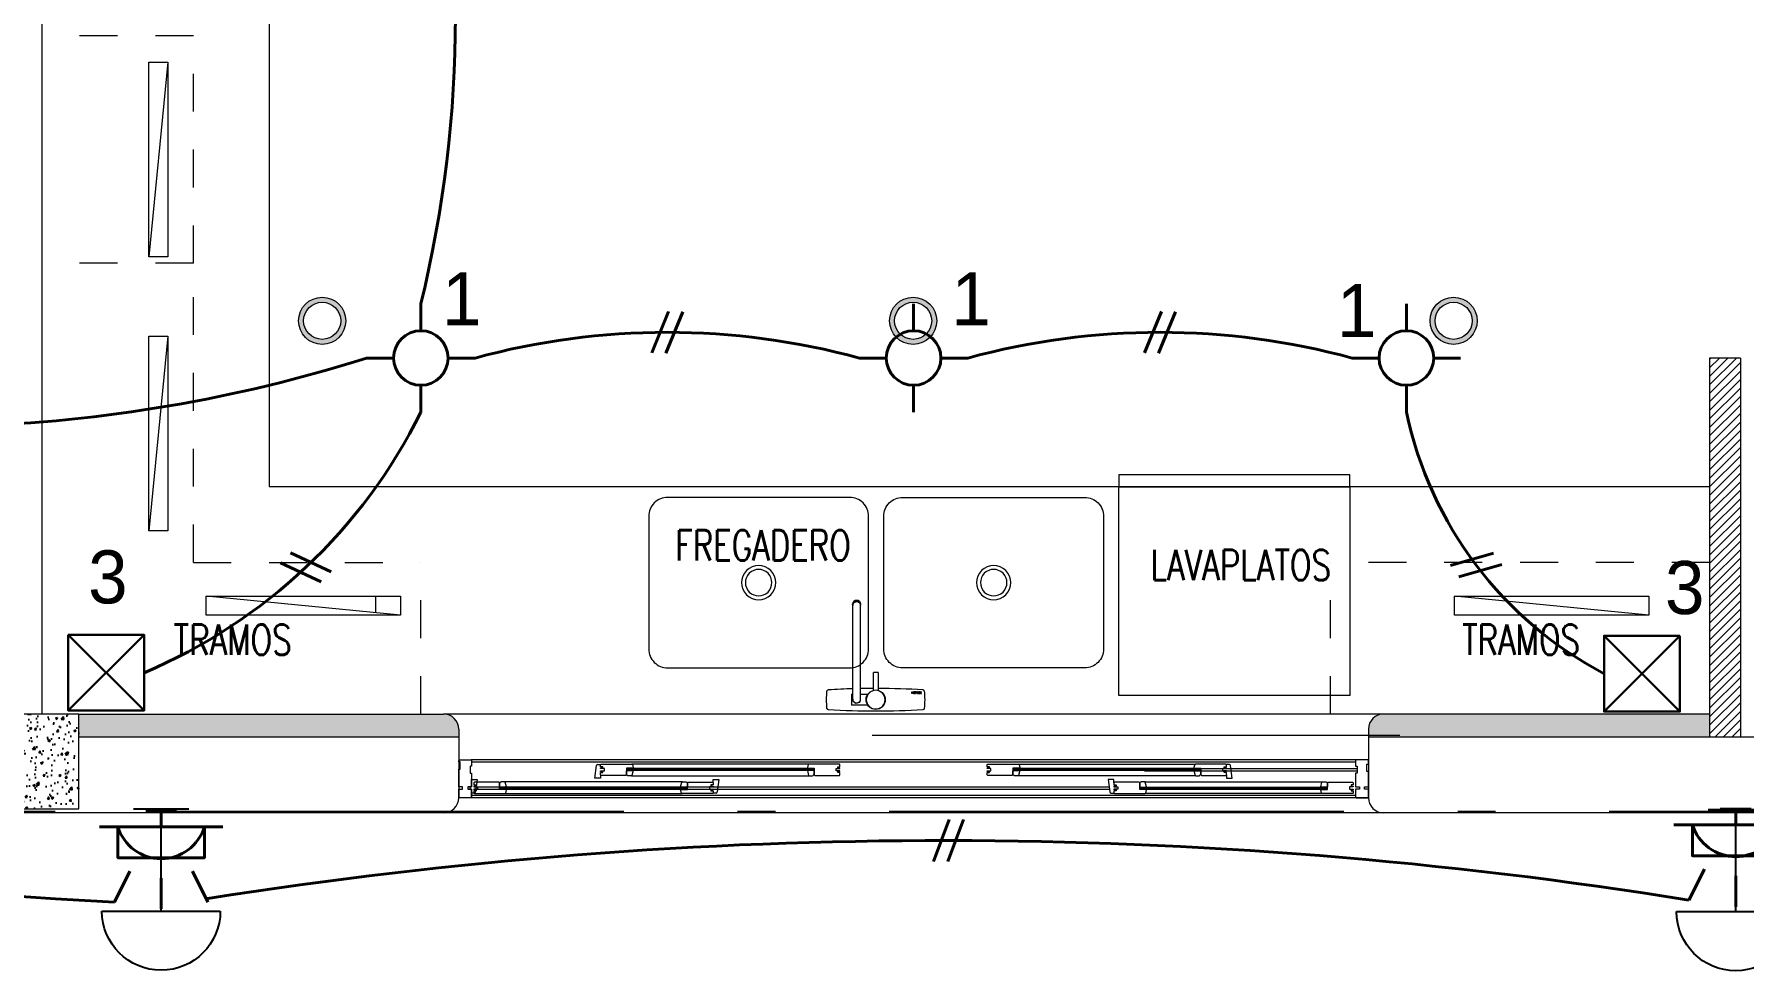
# Model space of a CAD drawing. Header units: metres. Extents: x 14 to 2416, y -346 to 476.
# Drawn here: x 46.732 to 51.242, y -91.043 to -88.572 of the extents above; entities that cross this region are included whole.
import ezdxf

# ---------------------------------------------------------------- set-up
doc = ezdxf.new("R2010")
doc.units = ezdxf.units.M
for name, pattern in [('0', [0]), ('ACAD_ISO10W100', [18, 12, -3, 0, -3]), ('CONTINUA', [0]), ('DASHED', [0.75, 0.5, -0.25])]:
    doc.linetypes.add(name, pattern=pattern)
doc.layers.get('0').update_dxf_attribs({"linetype": '0', "lineweight": 20})
for name, color, linetype, lineweight in [('01_Mobiliario', 19, 'Continuous', 0), ('A-ANNO-TEXT', 20, 'Continuous', 13), ('A-DOOR', 35, 'Continuous', 5), ('A-WALL', 250, 'Continuous', 20), ('baños', 251, 'Continuous', 0), ('Columnas', 7, 'Continuous', 18), ('cristales', 131, 'Continuous', 0), ('E Registro Electrico', 36, 'Continuous', 30), ('E Salida Luces', 22, 'Continuous', 40), ('E Tuberia Emp Losa', 22, 'Continuous', 40), ('MAVA -LUMINARIAS', 1, 'Continuous', 18), ('MOB FIJOS', 251, 'Continuous', 0), ('MOBILIARIOS', 252, 'Continuous', 0), ('PLF 01', 252, 'Continuous', 9), ('PROYECCION', 9, 'DASHED', 0), ('textos', 7, 'Continuous', 0)]:
    doc.layers.add(name, color=color, linetype=linetype, lineweight=lineweight)
doc.layers.add('HATCH', color=8, linetype='Continuous')
doc.layers.add('MAVA Luminarias', color=1, linetype='Continuous')
doc.layers.add('RELLENO SECCION', color=8, linetype='Continuous', lineweight=0, transparency=0.4)
doc.layers.add('SOLAR', color=7, linetype='ACAD_ISO10W100', lineweight=9, true_color=0xff1414)
doc.styles.add('Arch-Dim', font='romans.shx', dxfattribs={"width": 0.75})
doc.styles.add('CENTURY GOTHIC', font='GOTHIC.TTF')
doc.styles.get("Standard").update_dxf_attribs({"font": 'arial.ttf', "height": 0.1875})

# ---------------------------------------------------------------- blocks, each defined once
blk = doc.blocks.new('downlight')
at = {"layer": 'MAVA -LUMINARIAS'}
h = blk.add_hatch(color=3, dxfattribs=at)
h.dxf.hatch_style = 1
h.paths.add_polyline_path([(-5.416, -22.4571, 1), (-5.2917, -22.4571, 1)])
h.paths.add_polyline_path([(-5.3048, -22.4571, -1), (-5.4029, -22.4571, -1)], flags=16)
at = {"layer": 'MAVA -LUMINARIAS', "color": 3}
for radius in [0.0622, 0.049]:
    blk.add_circle((-5.3539, -22.4571), radius, dxfattribs=at)
blk = doc.blocks.new('SCONCE 1')
at = {"layer": 'MAVA Luminarias', "color": 5, "linetype": 'Continuous'}
for p, q in [((-1.3737, 0.6794), (-1.3737, 1.191)), ((-0.9314, 0.8161), (-0.9314, 1.0543)), ((-1.3737, 0.9352), (-0.9314, 0.9352))]:
    blk.add_line(p, q, dxfattribs=at)
blk.add_arc((-1.3737, 0.9352), 0.2558, 90, 270, dxfattribs=at)
blk = doc.blocks.new('undercounter')
at = {"layer": 'MAVA -LUMINARIAS', "lineweight": 0}
h = blk.add_hatch(dxfattribs=at)
h.set_pattern_fill('ANGLE', color=6)
h.set_pattern_definition([(0, (0, 0), (0, 6.985), [5.08, -1.905]), (90, (0, 0), (-6.985, 4e-16), [5.08, -1.905])])
h.paths.add_polyline_path([(19.338, 1.5834), (19.338, 1.5173), (20.0151, 1.5173)])
at = {"layer": 'MAVA -LUMINARIAS', "color": 6, "lineweight": 0}
blk.add_line((19.338, 1.5834), (20.0151, 1.5173), dxfattribs=at)
blk.add_lwpolyline([(19.338, 1.5834), (20.0151, 1.5834), (20.0151, 1.5173), (19.338, 1.5173)], close=True, dxfattribs=at)
blk = doc.blocks.new('SE3')
at = {"layer": 'MOB FIJOS'}
for p, q in [((115.4, 359.7), (115.4, 371.2)), ((132.6, 371.2), (115.4, 371.2)), ((116.8, 365.4), (116.8, 264.8)), ((124.5, 264.8), (124.5, 365.4)), ((115.4, 359.7), (116.8, 359.7)), ((124.5, 359.7), (132.6, 359.7)), ((138.5, 355.7), (138.5, 336.6)), ((143.5, 336.6), (143.5, 355.7)), ((180, 358.9), (179.6, 358.9)), ((179.6, 358.9), (179.6, 357)), ((179.6, 357), (180, 357)), ((180, 358.1), (180, 358.9)), ((180.7, 358.1), (180, 358.1)), ((180, 357), (180, 357.8)), ((180, 357.8), (180.7, 357.8)), ((181.1, 358.9), (180.7, 358.9)), ((180.7, 358.9), (180.7, 358.1)), ((180.7, 357.8), (180.7, 357)), ((180.7, 357), (181.1, 357)), ((181.1, 357), (181.1, 358.9)), ((181.5, 358.9), (182.8, 358.9)), ((181.5, 357), (181.5, 358.9)), ((182.9, 357), (181.5, 357)), ((181.8, 358.6), (181.8, 358.2)), ((182.8, 358.6), (181.8, 358.6)), ((181.8, 358.2), (182.8, 358.2)), ((181.8, 357.8), (181.8, 357.3)), ((182.8, 357.8), (181.8, 357.8)), ((181.8, 357.3), (182.9, 357.3)), ((182.8, 358.9), (182.8, 358.6)), ((182.8, 358.2), (182.8, 357.8)), ((182.9, 357.3), (182.9, 357)), ((183.2, 358.9), (183.6, 358.9)), ((183.2, 357), (183.2, 358.9)), ((184.5, 357), (183.2, 357)), ((183.6, 358.9), (183.6, 357.3)), ((183.6, 357.3), (184.5, 357.3)), ((184.5, 357.3), (184.5, 357)), ((184.6, 358.9), (185, 358.9)), ((185.2, 357), (184.6, 358.9)), ((185, 358.9), (185.4, 357.5)), ((185.6, 357), (185.2, 357)), ((185.4, 357.5), (185.9, 358.9)), ((186.3, 358.9), (185.6, 357)), ((185.9, 358.9), (186.3, 358.9)), ((186.5, 358.9), (187.8, 358.9)), ((186.5, 357), (186.5, 358.9)), ((187.8, 357), (186.5, 357)), ((186.8, 358.6), (186.8, 358.2)), ((187.8, 358.6), (186.8, 358.6)), ((186.8, 358.2), (187.7, 358.2)), ((186.8, 357.8), (186.8, 357.3)), ((187.7, 357.8), (186.8, 357.8)), ((186.8, 357.3), (187.8, 357.3)), ((187.7, 358.2), (187.7, 357.8)), ((187.8, 358.9), (187.8, 358.6)), ((187.8, 357.3), (187.8, 357)), ((188, 358.9), (188.5, 358.9)), ((188.6, 358), (188, 358.9)), ((188, 357), (188.6, 358)), ((188.4, 357), (188, 357)), ((188.8, 357.7), (188.4, 357)), ((188.5, 358.9), (188.8, 358.3)), ((188.8, 358.3), (189.2, 358.9)), ((189.2, 357), (188.8, 357.7)), ((189.6, 358.9), (189, 358)), ((189, 358), (189.7, 357)), ((189.2, 358.9), (189.6, 358.9)), ((189.7, 357), (189.2, 357)), ((143.5, 336.6), (138.5, 336.6)), ((116.5, 264.1), (116.5, 263.5)), ((116.8, 264.8), (116.8, 264.1)), ((124.5, 264.1), (124.5, 264.8)), ((124.8, 263.5), (124.8, 264.1))]:
    blk.add_line(p, q, dxfattribs=at)
blk.add_circle((141, 365.4), 10, dxfattribs=at)
for centre, radius, start, end in [((200.7, 365.4), 111.9, 175.2133, 184.7867), ((90.8, 374.6), 1.52, 93.4481, 175.2133), ((141, -458.7), 836.4, 86.5519, 93.4481), ((120.7, 365.4), 3.91, 0, 192.0524), ((120.7, 365.4), 3.81, 0, 180), ((120.7, 365.4), 3.91, 347.9113, 0), ((141, 365.4), 10.2, 0, 255.8182), ((141, 365.4), 10.2, 284.1818, 0), ((191.2, 374.6), 1.52, 4.7867, 86.5519), ((81.2, 365.4), 111.9, 355.2133, 4.7867), ((90.8, 356.2), 1.52, 184.7867, 266.5519), ((141, 1189.5), 836.4, 266.5519, 268.3467), ((141, 1189.5), 836.4, 268.8689, 269.8295), ((141, 1189.5), 836.4, 270.1705, 273.4481), ((191.2, 356.2), 1.52, 273.4481, 355.2133)]:
    blk.add_arc(centre, radius, start, end, dxfattribs=at)
for centre, major_axis, start_param, end_param in [((120.7, 264.1), (4.12, 0), 2.748282, 6.283185), ((120.7, 263.5), (4.12, 0), 3.141593, 6.283185), ((120.7, 264.8), (-3.81, 0), 0, 3.141593), ((120.7, 264.1), (3.81, 0), 3.141593, 6.283185), ((120.7, 264.1), (4.12, 0), 0, 0.393311)]:
    blk.add_ellipse(centre, major_axis=major_axis, ratio=0.996195, start_param=start_param, end_param=end_param, dxfattribs=at)
blk = doc.blocks.new('A$C42cea3f9')
at = {"layer": 'MOB FIJOS'}
for points in [[(0.53, 0.5642), (0.05, 0.5642, 0.414214), (0, 0.5142), (0, 0.1642, 0.414214), (0.05, 0.1142), (0.53, 0.1142, 0.414214), (0.58, 0.1642), (0.58, 0.5142, 0.414214)], [(0.67, 0.5642), (1.15, 0.5642, -0.414214), (1.2, 0.5142), (1.2, 0.1642, -0.414214), (1.15, 0.1142), (0.67, 0.1142, -0.414214), (0.62, 0.1642), (0.62, 0.5142, -0.414214)]]:
    blk.add_lwpolyline(points, format="xyb", close=True, dxfattribs=at)
at = {"layer": 'MOB FIJOS', "ltscale": 0.01}
for centre, major_axis in [((0.29, 0.3392), (-0.0318, 0.0318)), ((0.29, 0.3392), (-0.0247, 0.0247)), ((0.91, 0.3392), (-0.0318, 0.0318)), ((0.91, 0.3392), (-0.0247, 0.0247))]:
    blk.add_ellipse(centre, major_axis=major_axis, ratio=1, start_param=2.356194489560823, end_param=8.639379796740409, dxfattribs=at)
at = {"layer": 'MOB FIJOS', "xscale": 0.002480511886764446, "yscale": 0.002480511886764446, "zscale": 0.002480511886764446, "rotation": 180}
blk.add_blockref('SE3', (0.951, 0.9368), dxfattribs=at)
blk = doc.blocks.new('Fenton Bead')
at = {"color": 7}
blk.add_lwpolyline([(2.1, 12.5, -0.341999), (0.2, 11), (0, 10.7), (0, 1), (1, 0), (18, 0), (18, 0.5), (14.7, 12.9, 0.339454), (13.2, 14), (4.1, 14, 0.341999)], format="xyb", close=True, dxfattribs=at)
blk = doc.blocks.new('A$C29b7e361')
at = {"layer": 'A-DOOR', "color": 7}
for p, q in [((0, 0.0985), (0.0015, 0.1)), ((0, 0.0945), (0, 0.0985)), ((0.004, 0.0945), (0, 0.0945)), ((0.0015, 0.1), (0.0325, 0.1)), ((0.004, 0.0755), (0.004, 0.0945)), ((0.0325, 0.1), (0.034, 0.0985)), ((2.3675, 0.1), (0.0325, 0.1)), ((0.034, 0.0985), (0.034, 0.0835)), ((2.3675, 0.1), (2.366, 0.0985)), ((2.366, 0.0985), (2.366, 0.0835)), ((2.3985, 0.1), (2.3675, 0.1)), ((2.4, 0.0985), (2.3985, 0.1)), ((2.4, 0.0885), (2.4, 0.0985)), ((0, 0.029), (0, 0.0755)), ((0, 0.0755), (0.004, 0.0755)), ((0.034, 0.0835), (0.03, 0.0835)), ((0.03, 0.0835), (0.03, 0.0645)), ((0.03, 0.0645), (0.034, 0.0645)), ((0.034, 0.0645), (0.034, 0.029)), ((0.034, 0.029), (0.034, 0.0485)), ((0.034, 0.0485), (0.049, 0.0485)), ((0.049, 0.0485), (0.0447, 0.0153)), ((0.3593, 0.0515), (0.3636, 0.0847)), ((0.3743, 0.0515), (0.3593, 0.0515)), ((0.3666, 0.0875), (0.3743, 0.0875)), ((0.3743, 0.0875), (0.3758, 0.089)), ((0.3743, 0.082), (0.3743, 0.0875)), ((0.3803, 0.082), (0.3743, 0.082)), ((0.3743, 0.077), (0.3743, 0.0793)), ((0.3743, 0.0793), (0.3803, 0.0793)), ((0.3843, 0.077), (0.3743, 0.077)), ((0.3743, 0.069), (0.3743, 0.071)), ((0.3743, 0.071), (0.3843, 0.071)), ((0.3803, 0.069), (0.3743, 0.069)), ((0.3743, 0.0605), (0.3743, 0.0663)), ((0.3743, 0.0663), (0.3803, 0.0663)), ((0.3758, 0.059), (0.3743, 0.0605)), ((0.3743, 0.0605), (0.3743, 0.0515)), ((0.3758, 0.089), (0.4565, 0.089)), ((0.4408, 0.059), (0.3758, 0.059)), ((0.3803, 0.0793), (0.3803, 0.082)), ((0.3803, 0.0663), (0.3803, 0.069)), ((0.3843, 0.071), (0.3843, 0.077)), ((0.4423, 0.0605), (0.4408, 0.059)), ((0.4598, 0.078), (0.4423, 0.078)), ((0.4423, 0.078), (0.4423, 0.0605)), ((0.4423, 0.075), (0.4473, 0.075)), ((0.4423, 0.075), (0.4473, 0.075)), ((0.4473, 0.077), (0.4533, 0.073)), ((0.4473, 0.073), (0.4533, 0.077)), ((0.4556, 0.058), (0.9246, 0.058)), ((0.4565, 0.089), (0.4583, 0.0875)), ((0.9237, 0.089), (0.4565, 0.089)), ((0.4583, 0.0875), (0.4603, 0.0795)), ((0.4603, 0.0785), (0.4598, 0.078)), ((0.4603, 0.0795), (0.4603, 0.0785)), ((0.6715, 0.0395), (0.6715, 0.0485)), ((0.6715, 0.0485), (0.6865, 0.0485)), ((0.6865, 0.0485), (0.6822, 0.0153)), ((0.9218, 0.0875), (0.9198, 0.0795)), ((0.9198, 0.0795), (0.9198, 0.0785)), ((0.9198, 0.0785), (0.9203, 0.078)), ((0.9203, 0.078), (0.9378, 0.078)), ((0.9237, 0.089), (0.9218, 0.0875)), ((1.0043, 0.089), (0.9237, 0.089)), ((0.9328, 0.077), (0.9268, 0.073)), ((0.9328, 0.073), (0.9268, 0.077)), ((0.9378, 0.075), (0.9328, 0.075)), ((0.9378, 0.075), (0.9328, 0.075)), ((0.9378, 0.078), (0.9378, 0.0605)), ((0.9378, 0.0605), (0.9393, 0.059)), ((0.9393, 0.059), (1.0043, 0.059)), ((0.9958, 0.071), (0.9958, 0.077)), ((0.9958, 0.077), (1.0058, 0.077)), ((1.0058, 0.071), (0.9958, 0.071)), ((0.9998, 0.0793), (0.9998, 0.082)), ((0.9998, 0.082), (1.0058, 0.082)), ((1.0058, 0.0793), (0.9998, 0.0793)), ((0.9998, 0.0663), (0.9998, 0.069)), ((0.9998, 0.069), (1.0058, 0.069)), ((1.0058, 0.0663), (0.9998, 0.0663)), ((1.0058, 0.0875), (1.0043, 0.089)), ((1.0043, 0.059), (1.0058, 0.0605)), ((1.0058, 0.082), (1.0058, 0.0875)), ((1.0058, 0.077), (1.0058, 0.0793)), ((1.0058, 0.069), (1.0058, 0.071)), ((1.0058, 0.0605), (1.0058, 0.0663)), ((1.3942, 0.0875), (1.3957, 0.089)), ((1.3942, 0.082), (1.3942, 0.0875)), ((1.4002, 0.082), (1.3942, 0.082)), ((1.3942, 0.077), (1.3942, 0.0793)), ((1.3942, 0.0793), (1.4002, 0.0793)), ((1.4042, 0.077), (1.3942, 0.077)), ((1.3942, 0.069), (1.3942, 0.071)), ((1.3942, 0.071), (1.4042, 0.071)), ((1.4002, 0.069), (1.3942, 0.069)), ((1.3942, 0.0605), (1.3942, 0.0663)), ((1.3942, 0.0663), (1.4002, 0.0663)), ((1.3957, 0.059), (1.3942, 0.0605)), ((1.3957, 0.089), (1.4763, 0.089)), ((1.4607, 0.059), (1.3957, 0.059)), ((1.4002, 0.0793), (1.4002, 0.082)), ((1.4002, 0.0663), (1.4002, 0.069)), ((1.4042, 0.071), (1.4042, 0.077)), ((1.4622, 0.0605), (1.4607, 0.059)), ((1.4797, 0.078), (1.4622, 0.078)), ((1.4622, 0.078), (1.4622, 0.0605)), ((1.4622, 0.075), (1.4672, 0.075)), ((1.4622, 0.075), (1.4672, 0.075)), ((1.4672, 0.077), (1.4732, 0.073)), ((1.4672, 0.073), (1.4732, 0.077)), ((1.9444, 0.058), (1.4754, 0.058)), ((1.4763, 0.089), (1.4782, 0.0875)), ((1.4763, 0.089), (1.9435, 0.089)), ((1.4782, 0.0875), (1.4802, 0.0795)), ((1.4802, 0.0785), (1.4797, 0.078)), ((1.4802, 0.0795), (1.4802, 0.0785)), ((1.7285, 0.0485), (1.7135, 0.0485)), ((1.7135, 0.0485), (1.7178, 0.0153)), ((1.7285, 0.0395), (1.7285, 0.0485)), ((1.9417, 0.0875), (1.9397, 0.0795)), ((1.9397, 0.0795), (1.9397, 0.0785)), ((1.9397, 0.0785), (1.9402, 0.078)), ((1.9402, 0.078), (1.9577, 0.078)), ((1.9435, 0.089), (1.9417, 0.0875)), ((2.0242, 0.089), (1.9435, 0.089)), ((1.9527, 0.077), (1.9467, 0.073)), ((1.9527, 0.073), (1.9467, 0.077)), ((1.9577, 0.075), (1.9527, 0.075)), ((1.9577, 0.075), (1.9527, 0.075)), ((1.9577, 0.078), (1.9577, 0.0605)), ((1.9577, 0.0605), (1.9592, 0.059)), ((1.9592, 0.059), (2.0242, 0.059)), ((2.0157, 0.071), (2.0157, 0.077)), ((2.0157, 0.077), (2.0257, 0.077)), ((2.0257, 0.071), (2.0157, 0.071)), ((2.0197, 0.0793), (2.0197, 0.082)), ((2.0197, 0.082), (2.0257, 0.082)), ((2.0257, 0.0793), (2.0197, 0.0793)), ((2.0197, 0.0663), (2.0197, 0.069)), ((2.0197, 0.069), (2.0257, 0.069)), ((2.0257, 0.0663), (2.0197, 0.0663)), ((2.0257, 0.0875), (2.0242, 0.089)), ((2.0242, 0.059), (2.0257, 0.0605)), ((2.0257, 0.082), (2.0257, 0.0875)), ((2.0334, 0.0875), (2.0257, 0.0875)), ((2.0257, 0.077), (2.0257, 0.0793)), ((2.0257, 0.069), (2.0257, 0.071)), ((2.0257, 0.0605), (2.0257, 0.0663)), ((2.0257, 0.0605), (2.0257, 0.0515)), ((2.0257, 0.0515), (2.0407, 0.0515)), ((2.0407, 0.0515), (2.0364, 0.0847)), ((2.366, 0.0835), (2.37, 0.0835)), ((2.37, 0.0645), (2.366, 0.0645)), ((2.366, 0.0645), (2.366, 0.029)), ((2.37, 0.0835), (2.37, 0.0645)), ((2.396, 0.0695), (2.396, 0.0885)), ((2.396, 0.0885), (2.4, 0.0885)), ((2.4, 0.0695), (2.396, 0.0695)), ((2.4, 0.029), (2.4, 0.0695)), ((0.01, 0.029), (0, 0.029)), ((0, 0), (0, 0.023)), ((0, 0.023), (0.01, 0.023)), ((0.0325, 0), (0, 0)), ((2.4, 0), (0, 0)), ((0.01, 0.023), (0.01, 0.029)), ((0.034, 0.029), (0.024, 0.029)), ((0.024, 0.029), (0.024, 0.023)), ((0.024, 0.023), (0.034, 0.023)), ((0.0305, 0.023), (0.0305, 0.029)), ((0.0305, 0.029), (0.034, 0.029)), ((0.034, 0.023), (0.0305, 0.023)), ((0.034, 0.0015), (0.0325, 0)), ((0.034, 0.023), (0.034, 0.0015)), ((0.034, 0.0015), (0.034, 0.023)), ((0.0417, 0.0125), (0.034, 0.0125)), ((0.0415, 0.041), (0.04, 0.0395)), ((0.04, 0.0395), (0.04, 0.0337)), ((0.04, 0.0337), (0.046, 0.0337)), ((0.046, 0.031), (0.04, 0.031)), ((0.04, 0.031), (0.04, 0.029)), ((0.04, 0.029), (0.05, 0.029)), ((0.05, 0.023), (0.04, 0.023)), ((0.04, 0.023), (0.04, 0.0207)), ((0.04, 0.0207), (0.046, 0.0207)), ((0.046, 0.018), (0.04, 0.018)), ((0.04, 0.018), (0.04, 0.0125)), ((0.04, 0.0125), (0.0415, 0.011)), ((0.1065, 0.041), (0.0415, 0.041)), ((0.0415, 0.011), (0.1221, 0.011)), ((0.046, 0.0337), (0.046, 0.031)), ((0.046, 0.0207), (0.046, 0.018)), ((0.05, 0.029), (0.05, 0.023)), ((0.108, 0.0395), (0.1065, 0.041)), ((0.108, 0.022), (0.108, 0.0395)), ((0.108, 0.025), (0.113, 0.025)), ((0.108, 0.025), (0.113, 0.025)), ((0.1255, 0.022), (0.108, 0.022)), ((0.113, 0.023), (0.119, 0.027)), ((0.113, 0.027), (0.119, 0.023)), ((0.5903, 0.042), (0.1212, 0.042)), ((0.1221, 0.011), (0.124, 0.0125)), ((0.1221, 0.011), (0.5894, 0.011)), ((0.124, 0.0125), (0.126, 0.0205)), ((0.126, 0.0215), (0.1255, 0.022)), ((0.126, 0.0205), (0.126, 0.0215)), ((0.5855, 0.0215), (0.586, 0.022)), ((0.5855, 0.0205), (0.5855, 0.0215)), ((0.5875, 0.0125), (0.5855, 0.0205)), ((0.586, 0.022), (0.6035, 0.022)), ((0.5894, 0.011), (0.5875, 0.0125)), ((0.67, 0.011), (0.5894, 0.011)), ((0.5985, 0.023), (0.5925, 0.027)), ((0.5985, 0.027), (0.5925, 0.023)), ((0.6035, 0.025), (0.5985, 0.025)), ((0.6035, 0.025), (0.5985, 0.025)), ((0.6035, 0.0395), (0.605, 0.041)), ((0.6035, 0.022), (0.6035, 0.0395)), ((0.605, 0.041), (0.67, 0.041)), ((0.6715, 0.029), (0.6615, 0.029)), ((0.6615, 0.029), (0.6615, 0.023)), ((0.6615, 0.023), (0.6715, 0.023)), ((0.6715, 0.0337), (0.6655, 0.0337)), ((0.6655, 0.0337), (0.6655, 0.031)), ((0.6655, 0.031), (0.6715, 0.031)), ((0.6715, 0.0207), (0.6655, 0.0207)), ((0.6655, 0.0207), (0.6655, 0.018)), ((0.6655, 0.018), (0.6715, 0.018)), ((0.67, 0.041), (0.6715, 0.0395)), ((0.6715, 0.0125), (0.67, 0.011)), ((0.6715, 0.0395), (0.6715, 0.0337)), ((0.6715, 0.031), (0.6715, 0.029)), ((0.6715, 0.023), (0.6715, 0.0207)), ((0.6715, 0.018), (0.6715, 0.0125)), ((0.6792, 0.0125), (0.6715, 0.0125)), ((1.7208, 0.0125), (1.7285, 0.0125)), ((1.73, 0.041), (1.7285, 0.0395)), ((1.7285, 0.0395), (1.7285, 0.0337)), ((1.7285, 0.0337), (1.7345, 0.0337)), ((1.7345, 0.031), (1.7285, 0.031)), ((1.7285, 0.031), (1.7285, 0.029)), ((1.7285, 0.029), (1.7385, 0.029)), ((1.7385, 0.023), (1.7285, 0.023)), ((1.7285, 0.023), (1.7285, 0.0207)), ((1.7285, 0.0207), (1.7345, 0.0207)), ((1.7345, 0.018), (1.7285, 0.018)), ((1.7285, 0.018), (1.7285, 0.0125)), ((1.7285, 0.0125), (1.73, 0.011)), ((1.795, 0.041), (1.73, 0.041)), ((1.73, 0.011), (1.8106, 0.011)), ((1.7345, 0.0337), (1.7345, 0.031)), ((1.7345, 0.0207), (1.7345, 0.018)), ((1.7385, 0.029), (1.7385, 0.023)), ((1.7965, 0.0395), (1.795, 0.041)), ((1.7965, 0.022), (1.7965, 0.0395)), ((1.7965, 0.025), (1.8015, 0.025)), ((1.7965, 0.025), (1.8015, 0.025)), ((1.814, 0.022), (1.7965, 0.022)), ((1.8015, 0.023), (1.8075, 0.027)), ((1.8015, 0.027), (1.8075, 0.023)), ((1.8097, 0.042), (2.2788, 0.042)), ((1.8106, 0.011), (1.8125, 0.0125)), ((2.2779, 0.011), (1.8106, 0.011)), ((1.8125, 0.0125), (1.8145, 0.0205)), ((1.8145, 0.0215), (1.814, 0.022)), ((1.8145, 0.0205), (1.8145, 0.0215)), ((2.274, 0.0215), (2.2745, 0.022)), ((2.274, 0.0205), (2.274, 0.0215)), ((2.276, 0.0125), (2.274, 0.0205)), ((2.2745, 0.022), (2.292, 0.022)), ((2.2779, 0.011), (2.276, 0.0125)), ((2.3585, 0.011), (2.2779, 0.011)), ((2.287, 0.023), (2.281, 0.027)), ((2.287, 0.027), (2.281, 0.023)), ((2.292, 0.025), (2.287, 0.025)), ((2.292, 0.025), (2.287, 0.025)), ((2.292, 0.0395), (2.2935, 0.041)), ((2.292, 0.022), (2.292, 0.0395)), ((2.2935, 0.041), (2.3585, 0.041)), ((2.36, 0.029), (2.35, 0.029)), ((2.35, 0.029), (2.35, 0.023)), ((2.35, 0.023), (2.36, 0.023)), ((2.36, 0.0337), (2.354, 0.0337)), ((2.354, 0.0337), (2.354, 0.031)), ((2.354, 0.031), (2.36, 0.031)), ((2.36, 0.0207), (2.354, 0.0207)), ((2.354, 0.0207), (2.354, 0.018)), ((2.354, 0.018), (2.36, 0.018)), ((2.3585, 0.041), (2.36, 0.0395)), ((2.36, 0.0125), (2.3585, 0.011)), ((2.36, 0.0395), (2.36, 0.0337)), ((2.36, 0.031), (2.36, 0.029)), ((2.36, 0.023), (2.36, 0.0207)), ((2.36, 0.018), (2.36, 0.0125)), ((2.366, 0.029), (2.376, 0.029)), ((2.376, 0.023), (2.366, 0.023)), ((2.366, 0.023), (2.366, 0.0015)), ((2.366, 0.0015), (2.3675, 0)), ((2.3675, 0), (2.4, 0)), ((2.376, 0.029), (2.376, 0.023)), ((2.39, 0.023), (2.39, 0.029)), ((2.39, 0.029), (2.4, 0.029)), ((2.4, 0.023), (2.39, 0.023)), ((2.4, 0), (2.4, 0.023))]:
    blk.add_line(p, q, dxfattribs=at)
at = {"layer": 'A-DOOR', "color": 8}
for p, q in [((2.366, 0.094), (0.034, 0.094)), ((1.8082, 0.077), (2.37, 0.077)), ((1.809, 0.071), (2.37, 0.071)), ((2.366, 0.006), (0.034, 0.006)), ((0.0457, 0.023), (1.7168, 0.023)), ((0.0465, 0.029), (1.716, 0.029))]:
    blk.add_line(p, q, dxfattribs=at)
at = {"layer": 'A-DOOR', "color": 7}
for points in [[(0.4423, 0.075), (0.4473, 0.075), (0.4473, 0.075), (0.4423, 0.075)], [(0.9328, 0.073), (0.4473, 0.073), (0.4473, 0.077), (0.9328, 0.077)], [(0.9328, 0.077), (0.4473, 0.077), (0.4473, 0.073), (0.9328, 0.073)], [(0.4473, 0.077), (0.4533, 0.077), (0.4533, 0.073), (0.4473, 0.073)], [(0.4598, 0.078), (0.4478, 0.078), (0.4478, 0.077), (0.4598, 0.077)], [(0.4598, 0.073), (0.4478, 0.073), (0.4478, 0.072), (0.4598, 0.072)], [(0.4533, 0.077), (0.4583, 0.077), (0.4583, 0.073), (0.4533, 0.073)], [(0.9203, 0.078), (0.9323, 0.078), (0.9323, 0.077), (0.9203, 0.077)], [(0.9203, 0.073), (0.9323, 0.073), (0.9323, 0.072), (0.9203, 0.072)], [(0.9268, 0.077), (0.9218, 0.077), (0.9218, 0.073), (0.9268, 0.073)], [(0.9328, 0.077), (0.9268, 0.077), (0.9268, 0.073), (0.9328, 0.073)], [(0.9378, 0.075), (0.9328, 0.075), (0.9328, 0.075), (0.9378, 0.075)], [(1.4622, 0.075), (1.4672, 0.075), (1.4672, 0.075), (1.4622, 0.075)], [(1.4672, 0.077), (1.4732, 0.077), (1.4732, 0.073), (1.4672, 0.073)], [(1.4672, 0.073), (1.9527, 0.073), (1.9527, 0.077), (1.4672, 0.077)], [(1.4672, 0.077), (1.9527, 0.077), (1.9527, 0.073), (1.4672, 0.073)], [(1.4797, 0.078), (1.4677, 0.078), (1.4677, 0.077), (1.4797, 0.077)], [(1.4797, 0.073), (1.4677, 0.073), (1.4677, 0.072), (1.4797, 0.072)], [(1.4732, 0.077), (1.4782, 0.077), (1.4782, 0.073), (1.4732, 0.073)], [(1.9402, 0.078), (1.9522, 0.078), (1.9522, 0.077), (1.9402, 0.077)], [(1.9402, 0.073), (1.9522, 0.073), (1.9522, 0.072), (1.9402, 0.072)], [(1.9467, 0.077), (1.9417, 0.077), (1.9417, 0.073), (1.9467, 0.073)], [(1.9527, 0.077), (1.9467, 0.077), (1.9467, 0.073), (1.9527, 0.073)], [(1.9577, 0.075), (1.9527, 0.075), (1.9527, 0.075), (1.9577, 0.075)], [(0.108, 0.025), (0.113, 0.025), (0.113, 0.025), (0.108, 0.025)], [(0.113, 0.023), (0.119, 0.023), (0.119, 0.027), (0.113, 0.027)], [(0.113, 0.027), (0.5985, 0.027), (0.5985, 0.023), (0.113, 0.023)], [(0.113, 0.023), (0.5985, 0.023), (0.5985, 0.027), (0.113, 0.027)], [(0.1255, 0.027), (0.1135, 0.027), (0.1135, 0.028), (0.1255, 0.028)], [(0.1255, 0.022), (0.1135, 0.022), (0.1135, 0.023), (0.1255, 0.023)], [(0.119, 0.023), (0.124, 0.023), (0.124, 0.027), (0.119, 0.027)], [(0.586, 0.027), (0.598, 0.027), (0.598, 0.028), (0.586, 0.028)], [(0.586, 0.022), (0.598, 0.022), (0.598, 0.023), (0.586, 0.023)], [(0.5925, 0.023), (0.5875, 0.023), (0.5875, 0.027), (0.5925, 0.027)], [(0.5985, 0.023), (0.5925, 0.023), (0.5925, 0.027), (0.5985, 0.027)], [(0.6035, 0.025), (0.5985, 0.025), (0.5985, 0.025), (0.6035, 0.025)], [(1.7965, 0.025), (1.8015, 0.025), (1.8015, 0.025), (1.7965, 0.025)], [(2.287, 0.027), (1.8015, 0.027), (1.8015, 0.023), (2.287, 0.023)], [(2.287, 0.023), (1.8015, 0.023), (1.8015, 0.027), (2.287, 0.027)], [(1.8015, 0.023), (1.8075, 0.023), (1.8075, 0.027), (1.8015, 0.027)], [(1.814, 0.027), (1.802, 0.027), (1.802, 0.028), (1.814, 0.028)], [(1.814, 0.022), (1.802, 0.022), (1.802, 0.023), (1.814, 0.023)], [(1.8075, 0.023), (1.8125, 0.023), (1.8125, 0.027), (1.8075, 0.027)], [(2.2745, 0.027), (2.2865, 0.027), (2.2865, 0.028), (2.2745, 0.028)], [(2.2745, 0.022), (2.2865, 0.022), (2.2865, 0.023), (2.2745, 0.023)], [(2.281, 0.023), (2.276, 0.023), (2.276, 0.027), (2.281, 0.027)], [(2.287, 0.023), (2.281, 0.023), (2.281, 0.027), (2.287, 0.027)], [(2.292, 0.025), (2.287, 0.025), (2.287, 0.025), (2.292, 0.025)]]:
    blk.add_lwpolyline(points, close=True, dxfattribs=at)
for centre, start, end in [((0.3666, 0.0845), 89.9985, 175.7109), ((2.0334, 0.0845), 4.2891, 90.0015), ((0.0417, 0.0155), 269.9985, 355.7109), ((0.6792, 0.0155), 269.9985, 355.7109), ((1.7208, 0.0155), 184.2891, 270.0015)]:
    blk.add_arc(centre, 0.003, start, end, dxfattribs=at)
at = {"layer": 'cristales', "const_width": 0.004}
for points in [[(0.9218, 0.075), (0.4583, 0.075)], [(1.4782, 0.075), (1.9417, 0.075)], [(0.124, 0.025), (0.5875, 0.025)], [(2.276, 0.025), (1.8125, 0.025)]]:
    blk.add_lwpolyline(points, dxfattribs=at)
at = {"layer": 'A-DOOR', "color": 7, "yscale": 0.001000000023175567, "zscale": 0.001000000023175567, "rotation": 180}
for p, xscale in [((0.4423, 0.072), -0.001000000023175567), ((0.9378, 0.072), 0.001000000023175567), ((1.4622, 0.072), -0.001000000023175567), ((1.9577, 0.072), 0.001000000023175567)]:
    blk.add_blockref('Fenton Bead', p, dxfattribs=dict(at, xscale=xscale))
at = {"layer": 'A-DOOR', "color": 7, "yscale": 0.001000000023175567, "zscale": 0.001000000023175567}
for p, xscale in [((0.108, 0.028), 0.001000000023175567), ((0.6035, 0.028), -0.001000000023175567), ((1.7965, 0.028), 0.001000000023175567), ((2.292, 0.028), -0.001000000023175567)]:
    blk.add_blockref('Fenton Bead', p, dxfattribs=dict(at, xscale=xscale))
blk = doc.blocks.new('PL BASE 1N NASAS 09')
at = {"layer": 'HATCH'}
h = blk.add_hatch(dxfattribs=at)
h.set_pattern_fill('AR-CONC', color=256, scale=0.00032)
h.paths.add_polyline_path([(-104.1333, -54.9888), (-104.1333, -55.2388), (-103.5333, -55.2388), (-103.5333, -54.9888)])
at = {"layer": 'PLF 01'}
h = blk.add_hatch(dxfattribs=at)
h.set_pattern_fill('LINE', color=256, scale=0.005, angle=45)
h.set_pattern_definition([(45, (-101.589091, -54.774719), (-0.01122532, 0.01122532), [])])
h.paths.add_polyline_path([(-99.1496, -54.0497), (-99.1496, -55.0497), (-99.231, -55.0497), (-99.231, -54.0497)])
at = {"layer": 'RELLENO SECCION', "true_color": 0xc7c8ca}
h = blk.add_hatch(color=9, dxfattribs=at)
h.dxf.hatch_style = 1
h.paths.add_polyline_path([(-102.5311, -55.0497), (-102.5311, -55.0288, 0.414214), (-102.5711, -54.9888), (-103.5333, -54.9888), (-103.5333, -55.0497)])
h.paths.add_polyline_path([(-99.231, -55.0497), (-99.231, -54.9888), (-100.0911, -54.9888, 0.414214), (-100.1311, -55.0288), (-100.1311, -55.0497)])
at = {"layer": '01_Mobiliario', "ltscale": 0.005, "transparency": 33554684}
for p, q in [((-103.0311, -51.7997), (-103.0311, -54.3888)), ((-103.0311, -54.3888), (-99.231, -54.3888))]:
    blk.add_line(p, q, dxfattribs=at)
at = {"layer": 'A-DOOR', "color": 7}
blk.add_line((-100.1311, -55.2497), (-102.5311, -55.2497), dxfattribs=at)
at = {"layer": 'A-WALL'}
for p, q in [((-103.6311, -51.1397), (-103.6311, -54.9888)), ((-103.5333, -54.9888), (-102.5711, -54.9888)), ((-100.0912, -54.9888), (-102.5711, -54.9888)), ((-99.231, -54.9888), (-100.0912, -54.9888)), ((-102.5311, -55.0497), (-103.5333, -55.0497)), ((-99.0311, -55.0497), (-100.1311, -55.0497)), ((-102.5711, -55.2497), (-104.2911, -55.2497)), ((-97.8461, -55.2497), (-102.5711, -55.2497))]:
    blk.add_line(p, q, dxfattribs=at)
at = {"layer": 'A-WALL', "transparency": 33554684}
for p, q in [((-102.5311, -55.0288), (-102.5311, -55.2097)), ((-100.1311, -55.0288), (-100.1311, -55.2097))]:
    blk.add_line(p, q, dxfattribs=at)
at = {"layer": 'A-WALL'}
for centre, start, end in [((-102.5711, -55.0288), 0, 90), ((-100.0911, -55.0288), 90, 180)]:
    blk.add_arc(centre, 0.04, start, end, dxfattribs=at)
at = {"layer": 'A-WALL', "transparency": 33554684}
for centre, start, end in [((-102.5711, -55.2097), 270, 0), ((-100.0911, -55.2097), 180, 270)]:
    blk.add_arc(centre, 0.04, start, end, dxfattribs=at)
at = {"layer": 'Columnas'}
blk.add_lwpolyline([(-104.1333, -54.9888), (-104.1333, -55.2388), (-103.5333, -55.2388), (-103.5333, -54.9888)], close=True, dxfattribs=at)
at = {"layer": 'MOBILIARIOS', "linetype": 'Continuous'}
for points in [[(-100.1798, -54.3897), (-100.1798, -54.3577), (-100.7898, -54.3577), (-100.7898, -54.3897)], [(-100.1798, -54.3897), (-100.1798, -54.9397), (-100.7898, -54.9397), (-100.7898, -54.3897)]]:
    blk.add_lwpolyline(points, close=True, dxfattribs=at)
at = {"layer": 'PLF 01'}
for points in [[(-99.1496, -54.0497), (-99.231, -54.0497)], [(-99.231, -54.0497), (-99.231, -55.0497)], [(-99.1496, -54.0497), (-99.1496, -55.0497)]]:
    blk.add_lwpolyline(points, dxfattribs=at)
at = {"layer": 'PROYECCION', "color": 252, "linetype": 'DASHED', "ltscale": 0.1}
for p, q in [((-103.2311, -53.1997), (-103.6311, -53.1997)), ((-103.2311, -53.7997), (-103.2311, -53.1997)), ((-103.2311, -54.5888), (-103.2311, -53.7388)), ((-103.2311, -53.7997), (-103.6311, -53.7997)), ((-103.2311, -54.5888), (-102.631, -54.5888)), ((-102.631, -54.9888), (-102.631, -54.5888)), ((-99.231, -54.5888), (-100.2311, -54.5888)), ((-100.2311, -54.9888), (-100.2311, -54.5888))]:
    blk.add_line(p, q, dxfattribs=at)
at = {"color": 1}
blk.add_blockref('A$C29b7e361', (-102.5311, -55.2097), dxfattribs=at)
at = {"layer": 'MOB FIJOS', "xscale": -1}
blk.add_blockref('A$C42cea3f9', (-100.8298, -54.9814), dxfattribs=at)
at = {"layer": 'baños', "linetype": 'Continuous'}
for tag, p in [('MODELNUMBER', (-121.6562, -54.8273)), ('TRADENAME', (-121.6562, -54.8273)), ('PRODUCT', (-121.6562, -54.8274)), ('MATERIAL', (-121.6562, -54.8274))]:
    blk.add_attdef(tag, p, '', height=0.0000254, rotation=359.9999, dxfattribs=at)
at = {"layer": 'textos', "char_height": 0.08, "width": 26.65337, "style": 'Arch-Dim'}
for s, insert, attachment_point in [('\\pt0.47299,2.32;FREGADERO', (-101.9599, -54.5838), 7), ('\\pt0.47299,2.32;LAVAPLATOS', (-100.23, -54.5558), 3), ('\\pt0.47299,2.32;TRAMOS', (-103.2831, -54.8328), 7), ('\\pt0.47299,2.32;TRAMOS', (-99.884, -54.8328), 7)]:
    blk.add_mtext(s, dxfattribs=dict(at, insert=insert, attachment_point=attachment_point))
blk = doc.blocks.new('PL MUEBLES 1N NASAS 09')
at = {"layer": 'baños'}
blk.add_blockref('PL BASE 1N NASAS 09', (162.2615, 88.2033), dxfattribs=at)
blk = doc.blocks.new('A$Cbef68299')
blk.add_blockref('PL MUEBLES 1N NASAS 09', (-30.7659, -32.0535))
blk = doc.blocks.new('A$Cc5be7df0')
at = {"layer": 'A-DOOR', "transparency": 33554508}
blk.add_line((34.2043, 18.4425), (35.5963, 18.4425), dxfattribs=at)
at = {"layer": 'SOLAR', "ltscale": 0.1}
blk.add_lwpolyline([(50.6493, 18.241), (12.7705, 18.2411), (13.2139, 38.2316), (50.9852, 38.2377)], close=True, dxfattribs=at)
at = {"layer": 'A-ANNO-TEXT'}
blk.add_blockref('A$Cbef68299', (4.1493, 17.337), dxfattribs=at)
blk = doc.blocks.new('*U384')
at = {"layer": 'E Salida Luces'}
for p, q in [((0.0408, 0), (-0.0408, 0)), ((0, -0.0408), (0, 0)), ((-0.0815, -0.0408), (-0.163, -0.0408)), ((-0.0815, -0.0408), (0.0815, -0.0408)), ((0.163, -0.0408), (0.0815, -0.0408)), ((-0.1234, -0.2394), (-0.0828, -0.1579)), ((0, -0.2574), (0, -0.1759)), ((0.1234, -0.2394), (0.0828, -0.1579))]:
    blk.add_line(p, q, dxfattribs=at)
blk.add_lwpolyline([(-0.1142, -0.0408), (-0.1142, -0.1223), (0.1142, -0.1223), (0.1142, -0.0408)], close=True, dxfattribs=at)
blk.add_arc((0, -0.0052), 0.1196, 197.3143, 342.6857, dxfattribs=at)
blk = doc.blocks.new('*U370')
for p, q in [((0.03, 1.37), (-1.05, -1.48)), ((0.99, 1.37), (-0.09, -1.48))]:
    blk.add_line(p, q)
blk = doc.blocks.new('*U498')
at = {"xscale": 0.0393700787401575, "yscale": 0.0393700787401575, "zscale": 0.0393700787401575, "rotation": 90.20464460689189}
blk.add_blockref('*U370', (-0.0023, 0.0012), dxfattribs=at)
blk = doc.blocks.new('*U502')
at = {"layer": 'E Salida Luces', "linetype": 'Continuous'}
for p, q in [((0, 0.358), (0, 0.181)), ((-0.358, 0.001), (-0.18, 0.001)), ((0.18, 0.001), (0.358, 0.001)), ((0, -0.179), (0, -0.357))]:
    blk.add_line(p, q, dxfattribs=at)
blk.add_circle((0, 0.001), 0.18, dxfattribs=at)
blk = doc.blocks.new('*U608')
at = {"xscale": 0.0393700787401575, "yscale": 0.0393700787401575, "zscale": 0.0393700787401575, "rotation": 88.5752169116861}
blk.add_blockref('*U370', (-0.0022, 0.0013), dxfattribs=at)
blk = doc.blocks.new('*U609')
at = {"xscale": 0.0393700787401575, "yscale": 0.0393700787401575, "zscale": 0.0393700787401575, "rotation": 88.66923814423598}
blk.add_blockref('*U370', (-0.0022, 0.0013), dxfattribs=at)
blk = doc.blocks.new('*U644')
at = {"xscale": 0.03937007874015751, "yscale": 0.03937007874015751, "zscale": 0.03937007874015751, "rotation": 216.5362579276529}
blk.add_blockref('*U370', (0.0004, -0.0025), dxfattribs=at)
blk = doc.blocks.new('*U383')
at = {"layer": 'E Registro Electrico'}
for p, q in [((1, 0.5), (0, -0.5)), ((1, -0.5), (0, 0.5))]:
    blk.add_line(p, q, dxfattribs=at)
blk.add_lwpolyline([(1, 0.5), (1, -0.5), (0, -0.5), (0, 0.5)], close=True, dxfattribs=at)
blk = doc.blocks.new('*U645')
at = {"xscale": 0.03937007874015751, "yscale": 0.03937007874015751, "zscale": 0.03937007874015751, "rotation": 225.713665551662}
blk.add_blockref('*U370', (0.0008, -0.0025), dxfattribs=at)

msp = doc.modelspace()

# ---------------------------------------------------------------- linework, layer by layer
at = {"layer": 'E Salida Luces'}
for centre, radius, start, end in [((44.6583, -88.5261), 3.1846, 346.2493, 13.7507), ((48.4016, -91.2818), 1.9237, 74.7205, 105.2795), ((49.7016, -91.2818), 1.9237, 74.7205, 105.2795), ((46.4334, -85.7144), 3.8932, 256.0456, 287.5671), ((46.4602, -88.9282), 1.4417, 292.9162, 333.6042), ((51.3478, -89.3578), 1.0184, 191.9792, 242.2316), ((47.7881, -74.9904), 15.8937, 249.00902, 266.95219), ((49.131, -103.0794), 12.3805, 80.86228, 99.02077)]:
    msp.add_arc(centre, radius, start, end, dxfattribs=at)

# ---------------------------------------------------------------- block references
at = {"layer": 'A-ANNO-TEXT'}
msp.add_blockref('A$Cc5be7df0', (14.7377, -108.8632), dxfattribs=at)
at = {"layer": 'E Registro Electrico', "linetype": 'CONTINUA', "ltscale": 80, "yscale": 0.2, "zscale": 0.2}
for p, xscale in [((47.0216, -90.2561), -0.2), ((50.8733, -90.2589), 0.2)]:
    msp.add_blockref('*U383', p, dxfattribs=dict(at, xscale=xscale))
at = {"layer": 'E Salida Luces', "xscale": -0.4, "yscale": 0.4, "zscale": 0.4}
for p in [(47.7516, -89.4264), (49.0516, -89.4264), (50.3516, -89.4264)]:
    msp.add_blockref('*U502', p, dxfattribs=at)
at = {"layer": 'E Salida Luces', "color": 1}
for p in [(47.0665, -90.6221), (51.2205, -90.6166)]:
    msp.add_blockref('*U384', p, dxfattribs=at)
at = {"layer": 'E Tuberia Emp Losa', "yscale": 0.9842519685039484, "zscale": 0.9842519685039484}
for name, p, xscale, rotation in [('*U608', (48.4016, -89.3581), 0.9842519685039484, 270), ('*U609', (49.7016, -89.3581), 0.9842519685039484, 270), ('*U645', (47.4482, -89.9781), -0.9842519685039484, 90), ('*U644', (50.5356, -89.9722), 0.9842519685039484, 270), ('*U498', (49.1436, -90.6989), 0.9842519685039484, 90.00000000000001)]:
    msp.add_blockref(name, p, dxfattribs=dict(at, xscale=xscale, rotation=rotation))
at = {"layer": 'MAVA Luminarias', "lineweight": 0, "xscale": 0.7576267738864566, "yscale": 0.7576267738864566, "zscale": 0.7576267738864566}
for p, rotation in [((45.8847, -73.9947), 270), ((45.8847, -74.7178), 270), ((62.349, -88.9045), 180), ((65.6424, -88.9045), 180)]:
    msp.add_blockref('undercounter', p, dxfattribs=dict(at, rotation=rotation))
at = {"layer": 'MAVA Luminarias'}
for p in [(52.8452, -66.8707), (54.4042, -66.8707), (55.83, -66.8707)]:
    msp.add_blockref('downlight', p, dxfattribs=at)
at = {"layer": 'MAVA Luminarias', "color": 251, "xscale": -0.6101999921123585, "yscale": 0.6101999921123585, "zscale": 0.6101999921123585, "rotation": 270}
for p in [(46.4958, -90.0469), (50.6498, -90.0483)]:
    msp.add_blockref('SCONCE 1', p, dxfattribs=at)

# ---------------------------------------------------------------- texts
at = {"layer": 'E Tuberia Emp Losa', "char_height": 0.14, "width": 0.276812, "attachment_point": 5, "style": 'CENTURY GOTHIC'}
for s, insert in [('1 ', (47.8597, -89.2696)), ('1 ', (49.2033, -89.2696)), ('1 ', (50.2205, -89.3006)), ('3 ', (46.9259, -90.0044)), ('3 ', (51.0859, -90.0325))]:
    msp.add_mtext(s, dxfattribs=dict(at, insert=insert))

doc.saveas('drawing.dxf')
